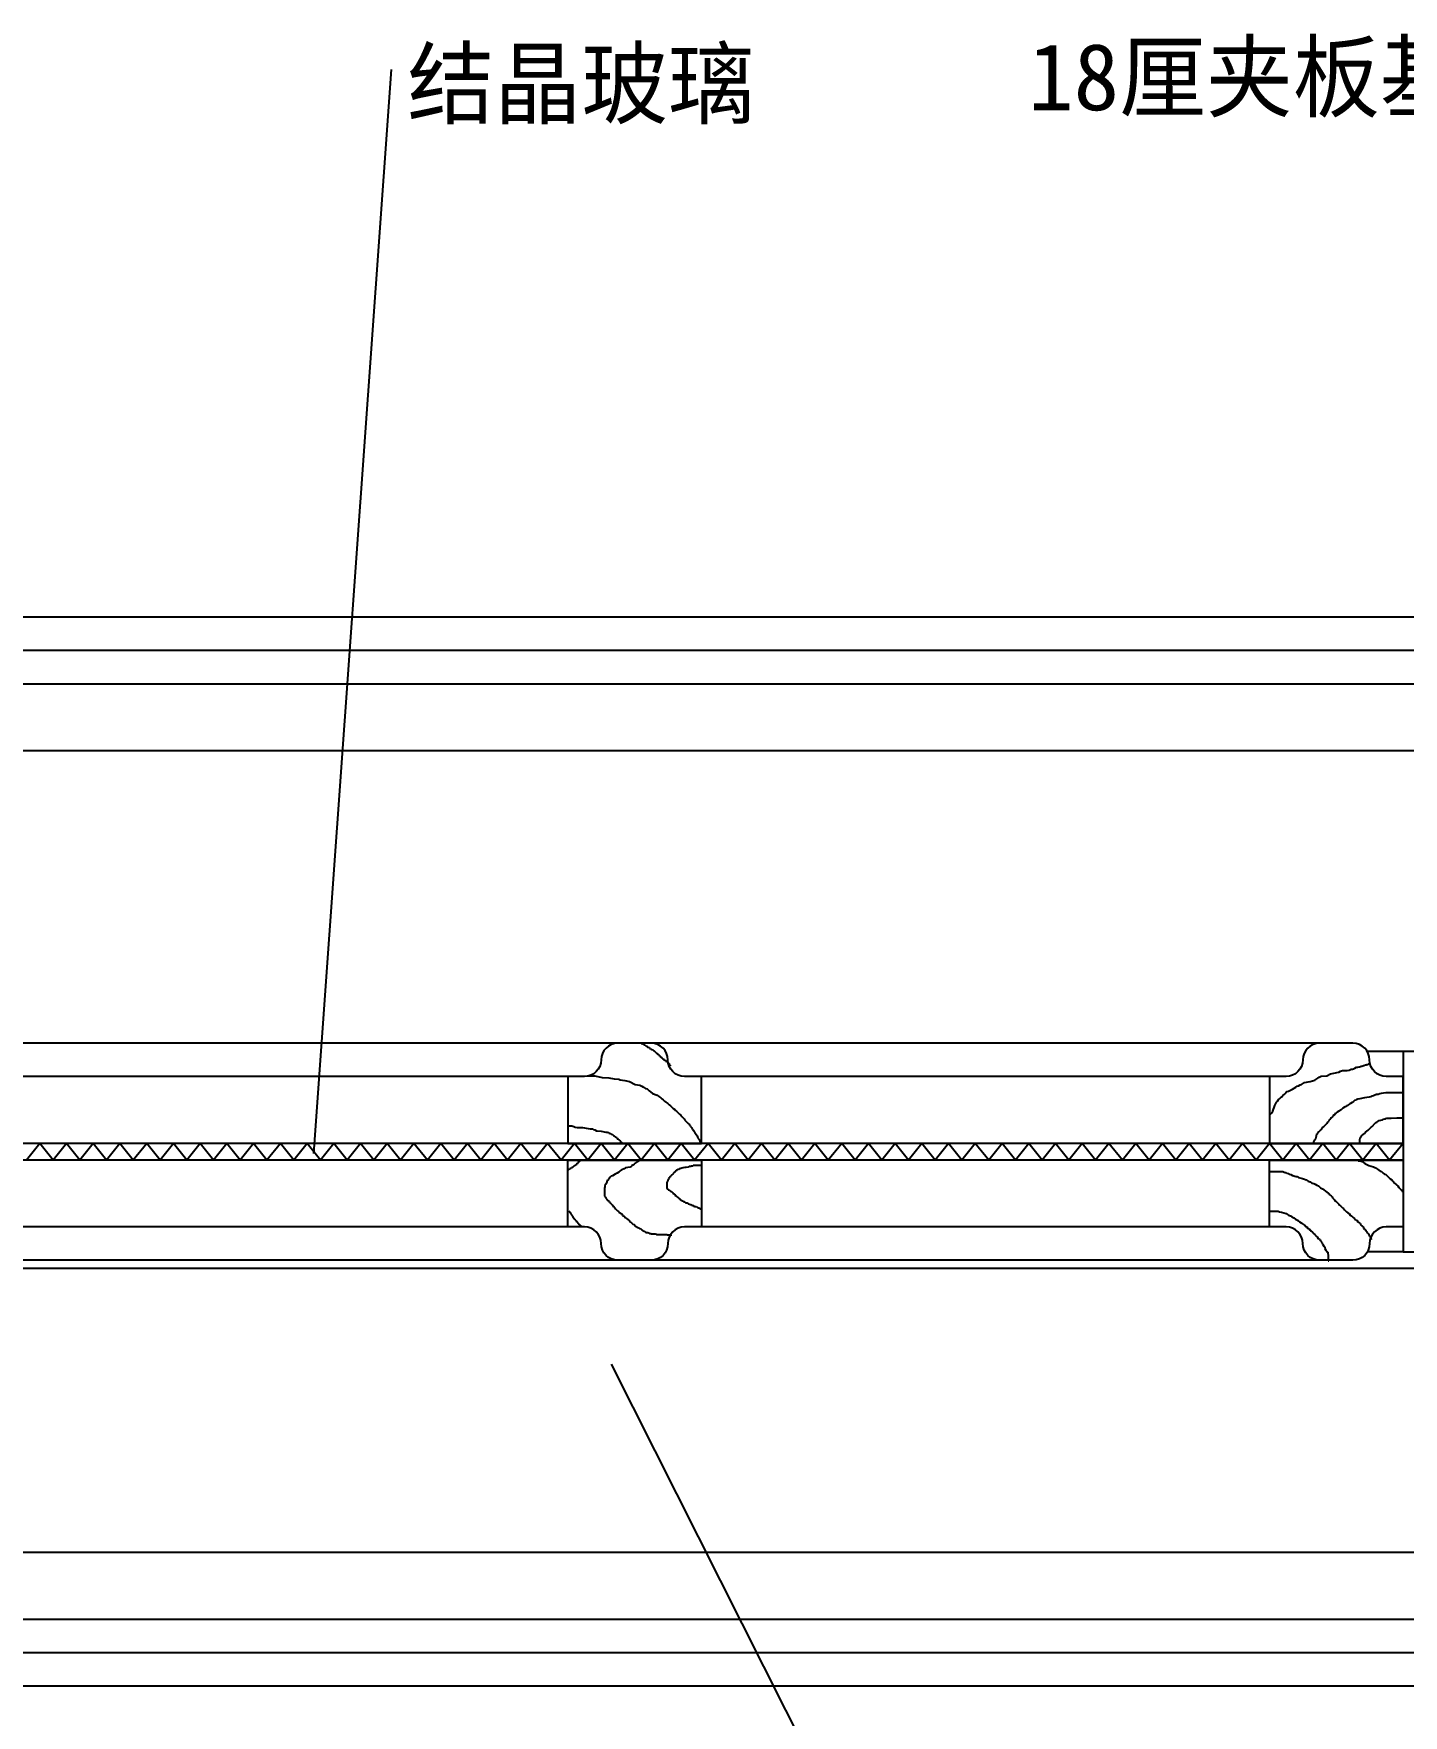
# Model space of a CAD drawing. Header units: metres. Extents: x 101 to 5257, y 290 to 7027.
# Drawn here: x 2569 to 3799, y 1273 to 2783 of the extents above; entities that cross this region are included whole.
import ezdxf

# ---------------------------------------------------------------- set-up
doc = ezdxf.new("R2010")
doc.units = ezdxf.units.M
for name, color, linetype in [('3', 3, 'Continuous'), ('4', 4, 'Continuous'), ('7', 7, 'Continuous'), ('BH', 3, 'Continuous'), ('DIM', 3, 'Continuous'), ('TEXT', 3, 'Continuous')]:
    doc.layers.add(name, color=color, linetype=linetype)
doc.dimstyles.get("Standard").update_dxf_attribs({"dimtxt": 2.5, "dimasz": 2.5, "dimexe": 1.25, "dimexo": 0.625, "dimtad": 1, "dimcen": 2.5, "dimazin": 3, "dimtfac": 1, "dimtmove": 0, "dimatfit": 3})

msp = doc.modelspace()

# ---------------------------------------------------------------- linework, layer by layer
at = {"layer": '3'}
for p, q in [((4269.53, 2228.95), (683.01, 2228.95)), ((4239.53, 2198.95), (686.13, 2198.95)), ((3114.56, 1876.16), (3115.39, 1876.16)), ((3115.39, 1876.16), (3115.81, 1875.74)), ((3115.81, 1875.74), (3116.64, 1875.74)), ((3116.64, 1875.74), (3117.06, 1874.91)), ((3117.06, 1874.91), (3117.9, 1874.91)), ((3117.9, 1874.91), (3118.31, 1874.49)), ((3118.31, 1874.49), (3118.73, 1874.07)), ((3118.73, 1874.07), (3119.15, 1874.07)), ((3119.15, 1874.07), (3119.56, 1873.66)), ((3119.56, 1873.66), (3119.98, 1873.24)), ((3119.98, 1873.24), (3120.4, 1872.82)), ((3120.4, 1872.82), (3120.82, 1872.82)), ((3120.82, 1872.82), (3121.65, 1872.41)), ((3121.65, 1872.41), (3122.07, 1871.99)), ((3122.07, 1871.99), (3122.49, 1871.57)), ((3122.49, 1871.57), (3122.9, 1871.57)), ((3122.9, 1871.57), (3123.32, 1871.15)), ((3123.32, 1871.15), (3123.74, 1871.15)), ((3123.74, 1871.15), (3124.16, 1870.74)), ((3124.16, 1870.74), (3124.99, 1870.32)), ((3124.99, 1870.32), (3125.41, 1869.9)), ((3125.41, 1869.9), (3125.83, 1869.9)), ((3125.83, 1869.9), (3126.66, 1869.07)), ((3126.66, 1869.07), (3127.08, 1868.65)), ((3127.08, 1868.65), (3127.91, 1867.82)), ((3127.91, 1867.82), (3128.33, 1867.4)), ((3128.33, 1867.4), (3128.75, 1867.4)), ((3128.75, 1867.4), (3129.58, 1866.57)), ((3129.58, 1866.57), (3130, 1866.15)), ((3130, 1866.15), (3130.42, 1865.73)), ((3130.42, 1865.73), (3130.83, 1865.31)), ((3130.83, 1865.31), (3131.25, 1864.9)), ((3131.25, 1864.9), (3131.67, 1864.48)), ((3131.67, 1864.48), (3132.09, 1864.06)), ((3132.09, 1864.06), (3132.5, 1864.06)), ((3132.5, 1864.06), (3132.92, 1863.23)), ((3132.92, 1863.23), (3133.34, 1862.81)), ((3133.34, 1862.81), (3133.76, 1862.81)), ((3133.76, 1862.81), (3134.17, 1862.39)), ((3134.17, 1862.39), (3134.59, 1862.39)), ((3134.59, 1862.39), (3135.01, 1861.56)), ((3135.01, 1861.56), (3135.84, 1861.14)), ((3135.84, 1861.14), (3136.26, 1860.73)), ((3136.26, 1860.73), (3136.68, 1860.31)), ((3136.68, 1860.31), (3137.51, 1859.89)), ((3137.51, 1859.89), (3137.93, 1859.47)), ((3137.93, 1859.47), (3137.93, 1859.06)), ((3137.93, 1859.06), (3138.35, 1859.06)), ((3138.35, 1859.06), (3138.77, 1858.64)), ((3138.77, 1858.64), (3139.18, 1858.22)), ((3139.18, 1858.22), (3139.6, 1858.22)), ((3139.6, 1858.22), (3139.6, 1857.39)), ((3767.35, 1857.82), (3768.2, 1857.82)), ((3767.35, 1857.39), (3767.35, 1857.82)), ((3768.2, 1857.82), (3768.63, 1858.24)), ((3768.63, 1858.24), (3769.06, 1858.24)), ((3063.53, 1846.45), (2538.53, 1846.45)), ((3066.14, 1846.96), (3072.82, 1846.96)), ((3072.82, 1846.96), (3079.49, 1845.71)), ((3079.49, 1845.71), (3085.34, 1845.29)), ((3085.34, 1845.29), (3090.35, 1844.46)), ((3090.35, 1844.46), (3094.52, 1844.04)), ((3094.52, 1844.04), (3095.77, 1843.62)), ((3095.77, 1843.62), (3099.95, 1842.79)), ((3099.95, 1842.79), (3104.12, 1841.95)), ((3139.6, 1857.39), (3140.02, 1857.39)), ((3140.02, 1857.39), (3140.02, 1856.97)), ((3140.02, 1856.97), (3140.43, 1856.55)), ((3140.43, 1856.55), (3140.43, 1856.14)), ((3678.53, 1846.45), (3153.53, 1846.45)), ((3715.08, 1841.97), (3719.36, 1843.26)), ((3719.36, 1843.26), (3721.07, 1844.54)), ((3721.07, 1844.54), (3721.93, 1844.97)), ((3721.93, 1844.97), (3723.22, 1845.83)), ((3723.22, 1845.83), (3724.93, 1846.68)), ((3724.93, 1846.68), (3730.07, 1847.11)), ((3730.07, 1847.11), (3733.5, 1848.82)), ((3733.5, 1848.82), (3737.78, 1849.68)), ((3737.78, 1849.68), (3739.07, 1850.11)), ((3739.07, 1850.11), (3740.78, 1850.54)), ((3740.78, 1850.54), (3742.5, 1851.39)), ((3742.5, 1851.39), (3744.21, 1851.82)), ((3744.21, 1851.82), (3748.49, 1851.82)), ((3748.49, 1851.82), (3750.21, 1852.25)), ((3750.21, 1852.25), (3751.92, 1853.11)), ((3751.92, 1853.11), (3753.21, 1853.11)), ((3753.21, 1853.11), (3754.06, 1853.53)), ((3754.06, 1853.53), (3755.35, 1853.96)), ((3755.35, 1853.96), (3756.64, 1854.82)), ((3756.64, 1854.82), (3757.92, 1854.82)), ((3757.92, 1854.82), (3759.21, 1855.25)), ((3759.21, 1855.25), (3760.06, 1855.25)), ((3760.06, 1855.25), (3760.92, 1855.68)), ((3760.92, 1855.68), (3761.78, 1855.68)), ((3761.78, 1855.68), (3762.21, 1856.1)), ((3762.21, 1856.1), (3762.63, 1856.1)), ((3762.63, 1856.1), (3763.06, 1856.53)), ((3763.06, 1856.53), (3763.92, 1856.53)), ((3763.92, 1856.53), (3764.35, 1856.96)), ((3764.35, 1856.96), (3765.63, 1856.96)), ((3765.63, 1857.39), (3767.35, 1857.39)), ((3765.63, 1856.96), (3765.63, 1857.39)), ((3104.12, 1841.95), (3109.13, 1839.45)), ((3109.13, 1839.45), (3113.3, 1838.62)), ((3113.3, 1838.62), (3114.97, 1837.78)), ((3114.97, 1837.78), (3116.64, 1836.95)), ((3116.64, 1836.95), (3118.31, 1835.7)), ((3118.31, 1835.7), (3119.98, 1835.28)), ((3119.98, 1835.28), (3120.82, 1834.45)), ((3120.82, 1834.45), (3121.65, 1833.61)), ((3121.65, 1833.61), (3122.9, 1832.78)), ((3122.9, 1832.78), (3124.57, 1831.11)), ((3124.57, 1831.11), (3128.75, 1829.86)), ((3128.75, 1829.86), (3130.42, 1828.61)), ((3130.42, 1828.61), (3132.09, 1827.36)), ((3687.66, 1826.56), (3688.51, 1827.42)), ((3688.51, 1827.42), (3689.8, 1828.27)), ((3689.8, 1828.27), (3690.65, 1829.56)), ((3690.65, 1829.56), (3691.94, 1830.41)), ((3691.94, 1830.41), (3692.8, 1831.27)), ((3692.8, 1831.27), (3693.65, 1832.55)), ((3693.65, 1832.55), (3694.51, 1832.98)), ((3694.51, 1832.98), (3695.8, 1833.41)), ((3695.8, 1833.41), (3697.51, 1834.27)), ((3697.51, 1834.27), (3699.22, 1835.12)), ((3699.22, 1835.12), (3700.94, 1835.98)), ((3700.94, 1835.98), (3702.22, 1836.84)), ((3702.22, 1836.84), (3703.51, 1837.69)), ((3703.51, 1837.69), (3704.79, 1838.12)), ((3704.79, 1838.12), (3706.08, 1838.98)), ((3706.08, 1838.98), (3707.36, 1839.4)), ((3707.36, 1839.4), (3708.22, 1839.83)), ((3708.22, 1839.83), (3709.93, 1841.12)), ((3709.93, 1841.12), (3715.08, 1841.97)), ((3763.92, 1827.42), (3759.63, 1826.56)), ((3768.2, 1827.84), (3763.92, 1827.42)), ((3769.49, 1828.27), (3768.2, 1827.84)), ((3770.77, 1828.7), (3769.49, 1828.27)), ((3772.06, 1829.13), (3770.77, 1828.7)), ((3773.77, 1829.98), (3772.06, 1829.13)), ((3774.2, 1829.98), (3773.77, 1829.98)), ((3774.63, 1830.41), (3774.2, 1829.98)), ((3776.34, 1830.41), (3774.63, 1830.41)), ((3777.63, 1830.84), (3776.34, 1830.41)), ((3778.91, 1831.27), (3777.63, 1830.84)), ((3783.2, 1831.7), (3778.91, 1831.27)), ((3798.19, 1831.7), (3783.2, 1831.7)), ((3132.09, 1827.36), (3132.92, 1826.52)), ((3132.92, 1826.52), (3134.17, 1825.69)), ((3134.17, 1825.69), (3135.43, 1824.44)), ((3135.43, 1824.44), (3136.68, 1823.6)), ((3136.68, 1823.6), (3138.35, 1822.35)), ((3138.35, 1822.35), (3139.6, 1821.1)), ((3139.6, 1821.1), (3140.85, 1820.26)), ((3140.85, 1820.26), (3142.1, 1819.01)), ((3142.1, 1819.01), (3143.36, 1817.76)), ((3143.36, 1817.76), (3144.61, 1816.93)), ((3144.61, 1816.93), (3145.44, 1816.09)), ((3145.44, 1816.09), (3146.28, 1815.26)), ((3146.28, 1815.26), (3148.78, 1812.76)), ((3148.78, 1812.76), (3150.03, 1811.92)), ((3679.09, 1812), (3680.37, 1813.71)), ((3680.37, 1813.71), (3681.66, 1815.43)), ((3681.66, 1815.43), (3683.37, 1820.56)), ((3683.37, 1820.56), (3684.23, 1822.28)), ((3684.23, 1822.28), (3685.08, 1823.56)), ((3685.08, 1823.56), (3685.94, 1824.42)), ((3685.94, 1824.42), (3686.8, 1825.7)), ((3686.8, 1825.7), (3687.66, 1826.56)), ((3737.36, 1812.86), (3736.93, 1812)), ((3738.21, 1813.29), (3737.36, 1812.86)), ((3739.5, 1814.57), (3738.21, 1813.29)), ((3740.78, 1815.43), (3739.5, 1814.57)), ((3742.07, 1816.28), (3740.78, 1815.43)), ((3742.93, 1816.71), (3742.07, 1816.28)), ((3743.78, 1817.57), (3742.93, 1816.71)), ((3744.64, 1818), (3743.78, 1817.57)), ((3745.92, 1818.85), (3744.64, 1818)), ((3747.21, 1819.71), (3745.92, 1818.85)), ((3748.07, 1820.14), (3747.21, 1819.71)), ((3748.92, 1820.56), (3748.07, 1820.14)), ((3749.78, 1821.42), (3748.92, 1820.56)), ((3750.64, 1821.85), (3749.78, 1821.42)), ((3751.49, 1822.28), (3750.64, 1821.85)), ((3752.78, 1823.13), (3751.49, 1822.28)), ((3754.06, 1823.99), (3752.78, 1823.13)), ((3754.92, 1824.85), (3754.06, 1823.99)), ((3756.21, 1825.27), (3754.92, 1824.85)), ((3756.64, 1825.7), (3756.21, 1825.27)), ((3757.49, 1825.7), (3756.64, 1825.7)), ((3757.92, 1826.13), (3757.49, 1825.7)), ((3759.63, 1826.56), (3757.92, 1826.13)), ((3048.61, 1802.33), (3052.36, 1802.33)), ((3052.36, 1802.33), (3053.2, 1801.91)), ((3053.2, 1801.91), (3054.03, 1801.49)), ((3054.03, 1801.49), (3055.29, 1801.08)), ((3055.29, 1801.08), (3056.96, 1800.66)), ((3056.96, 1800.66), (3061.96, 1800.66)), ((3061.96, 1800.66), (3066.97, 1799.82)), ((3066.97, 1799.82), (3068.64, 1799.41)), ((3068.64, 1799.41), (3071.15, 1799.41)), ((3071.15, 1799.41), (3071.56, 1798.99)), ((3071.56, 1798.99), (3072.82, 1798.57)), ((3072.82, 1798.57), (3074.49, 1797.74)), ((3074.49, 1797.74), (3078.66, 1797.32)), ((3078.66, 1797.32), (3082.83, 1796.49)), ((3150.03, 1811.92), (3150.87, 1810.67)), ((3150.87, 1810.67), (3152.12, 1809.42)), ((3152.12, 1809.42), (3152.96, 1808.58)), ((3152.96, 1808.58), (3153.79, 1807.33)), ((3153.79, 1807.33), (3155.04, 1806.08)), ((3155.04, 1806.08), (3155.88, 1805.25)), ((3155.88, 1805.25), (3156.71, 1804.41)), ((3156.71, 1804.41), (3157.55, 1803.58)), ((3157.55, 1803.58), (3157.97, 1802.74)), ((3157.97, 1802.74), (3158.38, 1802.33)), ((3158.38, 1802.33), (3158.8, 1801.49)), ((3158.8, 1801.49), (3159.63, 1800.66)), ((3159.63, 1800.66), (3160.47, 1798.99)), ((3160.47, 1798.99), (3161.3, 1798.57)), ((3161.3, 1798.57), (3161.72, 1797.74)), ((3161.72, 1797.74), (3162.14, 1796.9)), ((3679.09, 1809), (3679.09, 1812)), ((3723.64, 1797.44), (3722.79, 1796.59)), ((3724.07, 1797.87), (3723.64, 1797.44)), ((3724.5, 1798.73), (3724.07, 1797.87)), ((3725.36, 1799.16), (3724.5, 1798.73)), ((3725.79, 1800.01), (3725.36, 1799.16)), ((3726.64, 1800.87), (3725.79, 1800.01)), ((3727.5, 1801.72), (3726.64, 1800.87)), ((3728.36, 1802.58), (3727.5, 1801.72)), ((3729.21, 1803.44), (3728.36, 1802.58)), ((3730.07, 1804.29), (3729.21, 1803.44)), ((3730.5, 1805.15), (3730.07, 1804.29)), ((3731.79, 1806.43), (3730.5, 1805.15)), ((3732.21, 1807.72), (3731.79, 1806.43)), ((3733.07, 1808.15), (3732.21, 1807.72)), ((3733.5, 1808.58), (3733.07, 1808.15)), ((3733.93, 1809.43), (3733.5, 1808.58)), ((3734.78, 1809.86), (3733.93, 1809.43)), ((3735.64, 1811.14), (3734.78, 1809.86)), ((3736.93, 1812), (3735.64, 1811.14)), ((3764.78, 1796.59), (3766.06, 1797.44)), ((3766.06, 1797.44), (3767.35, 1798.3)), ((3767.35, 1798.3), (3769.92, 1800.87)), ((3769.92, 1800.87), (3770.77, 1801.72)), ((3770.77, 1801.72), (3773.34, 1804.29)), ((3773.34, 1804.29), (3774.2, 1805.15)), ((3774.2, 1805.15), (3775.06, 1805.58)), ((3775.06, 1805.58), (3775.92, 1806.01)), ((3775.92, 1806.01), (3777.2, 1806.86)), ((3777.2, 1806.86), (3778.49, 1807.29)), ((3778.49, 1807.29), (3780.2, 1807.72)), ((3780.2, 1807.72), (3781.06, 1808.15)), ((3781.06, 1808.15), (3782.34, 1808.58)), ((3782.34, 1808.58), (3782.77, 1808.58)), ((3782.77, 1808.58), (3783.63, 1809)), ((3783.63, 1809), (3787.91, 1809)), ((3787.91, 1809), (3793.05, 1809.43)), ((3793.05, 1809.43), (3797.34, 1809.43)), ((3797.34, 1809.43), (3798.53, 1809.83)), ((3082.83, 1796.49), (3084.09, 1796.49)), ((3084.09, 1796.49), (3084.92, 1796.07)), ((3084.92, 1796.07), (3085.76, 1795.65)), ((3085.76, 1795.65), (3086.59, 1795.24)), ((3086.59, 1795.24), (3087.43, 1794.82)), ((3087.43, 1794.82), (3088.68, 1794.4)), ((3088.68, 1794.4), (3089.09, 1793.98)), ((3089.09, 1793.98), (3089.51, 1793.57)), ((3089.51, 1793.57), (3090.35, 1793.15)), ((3090.35, 1793.15), (3090.76, 1792.73)), ((3090.76, 1792.73), (3091.18, 1792.73)), ((3091.18, 1792.73), (3091.6, 1792.32)), ((3091.6, 1792.32), (3092.02, 1791.9)), ((3092.02, 1791.9), (3092.43, 1791.48)), ((3092.43, 1791.48), (3092.43, 1791.06)), ((3092.43, 1791.06), (3092.85, 1791.06)), ((3092.85, 1791.06), (3093.27, 1790.65)), ((3093.27, 1790.65), (3094.1, 1790.23)), ((3094.1, 1790.23), (3094.1, 1789.81)), ((3094.1, 1789.81), (3094.52, 1789.81)), ((3094.52, 1789.81), (3094.94, 1789.4)), ((3094.94, 1789.4), (3095.36, 1788.98)), ((3095.36, 1788.98), (3095.77, 1788.56)), ((3095.77, 1788.56), (3096.19, 1788.14)), ((3096.19, 1788.14), (3096.19, 1787.73)), ((3096.19, 1787.73), (3096.61, 1787.73)), ((3096.61, 1787.73), (3097.03, 1787.31)), ((3097.03, 1787.31), (3097.44, 1787.31)), ((3097.44, 1787.31), (3097.44, 1786.89)), ((3162.14, 1796.9), (3162.56, 1796.07)), ((3162.56, 1796.07), (3163.39, 1795.24)), ((3163.39, 1795.24), (3163.81, 1794.4)), ((3163.81, 1794.4), (3164.23, 1793.98)), ((3164.23, 1793.98), (3164.64, 1793.15)), ((3164.64, 1793.15), (3165.06, 1792.73)), ((3165.06, 1792.73), (3165.06, 1791.9)), ((3165.06, 1791.9), (3165.48, 1791.48)), ((3165.48, 1791.48), (3165.48, 1791.06)), ((3165.48, 1791.06), (3165.9, 1790.65)), ((3165.9, 1790.65), (3165.9, 1790.23)), ((3165.9, 1790.23), (3166.31, 1790.23)), ((3166.31, 1790.23), (3166.73, 1789.81)), ((3166.73, 1789.81), (3166.73, 1788.98)), ((3166.73, 1788.98), (3167.15, 1788.98)), ((3167.15, 1788.98), (3167.15, 1787.73)), ((3167.15, 1787.73), (3167.57, 1787.73)), ((3167.57, 1787.73), (3167.57, 1786.89)), ((3718.08, 1788.02), (3718.08, 1786.74)), ((3718.5, 1788.02), (3718.08, 1788.02)), ((3718.08, 1786.74), (3718.5, 1786.74)), ((3718.5, 1788.88), (3718.5, 1788.02)), ((3718.93, 1788.88), (3718.5, 1788.88)), ((3718.5, 1786.74), (3718.93, 1786.31)), ((3719.36, 1789.74), (3718.93, 1789.31)), ((3718.93, 1789.31), (3718.93, 1788.88)), ((3718.93, 1786.31), (3719.36, 1786.31)), ((3719.79, 1790.16), (3719.36, 1789.74)), ((3720.22, 1791.02), (3719.79, 1790.59)), ((3719.79, 1790.59), (3719.79, 1790.16)), ((3720.65, 1792.73), (3720.22, 1792.3)), ((3720.22, 1792.3), (3720.22, 1791.02)), ((3721.07, 1794.45), (3720.65, 1794.02)), ((3720.65, 1794.02), (3720.65, 1792.73)), ((3721.93, 1796.16), (3721.07, 1794.45)), ((3722.79, 1796.59), (3721.93, 1796.16)), ((3759.63, 1789.74), (3760.06, 1791.45)), ((3759.63, 1787.59), (3759.63, 1789.74)), ((3760.06, 1791.45), (3761.35, 1793.16)), ((3761.35, 1793.16), (3762.63, 1794.45)), ((3762.63, 1794.45), (3763.92, 1795.3)), ((3763.92, 1795.3), (3764.78, 1796.59)), ((3055.7, 1767.29), (3055.7, 1766.87)), ((3056.12, 1767.29), (3055.7, 1767.29)), ((3056.54, 1767.7), (3056.12, 1767.29)), ((3056.96, 1768.12), (3056.54, 1767.7)), ((3057.37, 1768.96), (3056.96, 1768.12)), ((3057.79, 1768.96), (3057.37, 1768.96)), ((3058.63, 1769.79), (3057.79, 1768.96)), ((3059.04, 1770.21), (3058.63, 1769.79)), ((3059.46, 1770.62), (3059.04, 1770.21)), ((3059.46, 1771.04), (3059.46, 1770.62)), ((3108.3, 1767.7), (3107.04, 1766.87)), ((3109.13, 1768.54), (3108.3, 1767.7)), ((3109.96, 1769.37), (3109.13, 1768.54)), ((3110.8, 1769.79), (3109.96, 1769.37)), ((3111.63, 1770.21), (3110.8, 1769.79)), ((3112.47, 1770.62), (3111.63, 1770.21)), ((3758.35, 1770.9), (3760.06, 1770.9)), ((3760.06, 1770.9), (3761.78, 1770.04)), ((3761.78, 1770.04), (3763.06, 1769.18)), ((3763.06, 1769.18), (3764.35, 1768.33)), ((3764.35, 1768.33), (3767.77, 1766.61)), ((3049.02, 1762.7), (3048.61, 1762.28)), ((3049.44, 1762.7), (3049.02, 1762.7)), ((3049.86, 1763.12), (3049.44, 1762.7)), ((3050.28, 1763.53), (3049.86, 1763.12)), ((3050.69, 1763.53), (3050.28, 1763.53)), ((3050.69, 1763.95), (3050.69, 1763.53)), ((3051.53, 1763.95), (3050.69, 1763.95)), ((3051.95, 1764.37), (3051.53, 1763.95)), ((3052.36, 1764.37), (3051.95, 1764.37)), ((3052.36, 1764.78), (3052.36, 1764.37)), ((3052.78, 1764.78), (3052.36, 1764.78)), ((3053.2, 1765.2), (3052.78, 1764.78)), ((3053.62, 1765.62), (3053.2, 1765.2)), ((3054.03, 1766.04), (3053.62, 1765.62)), ((3054.45, 1766.04), (3054.03, 1766.04)), ((3054.87, 1766.45), (3054.45, 1766.04)), ((3055.29, 1766.45), (3054.87, 1766.45)), ((3055.7, 1766.87), (3055.29, 1766.45)), ((3084.5, 1753.1), (3083.67, 1752.69)), ((3083.67, 1752.69), (3083.67, 1751.85)), ((3085.34, 1754.77), (3084.5, 1753.1)), ((3086.17, 1755.19), (3085.34, 1754.77)), ((3086.59, 1756.02), (3086.17, 1755.19)), ((3087.43, 1756.86), (3086.59, 1756.02)), ((3088.68, 1757.28), (3087.43, 1756.86)), ((3091.18, 1758.94), (3088.68, 1757.28)), ((3092.85, 1759.78), (3091.18, 1758.94)), ((3094.52, 1760.61), (3092.85, 1759.78)), ((3095.36, 1761.45), (3094.52, 1760.61)), ((3095.77, 1761.86), (3095.36, 1761.45)), ((3096.61, 1762.28), (3095.77, 1761.86)), ((3097.86, 1763.12), (3096.61, 1762.28)), ((3099.11, 1763.53), (3097.86, 1763.12)), ((3100.36, 1764.37), (3099.11, 1763.53)), ((3104.54, 1765.2), (3100.36, 1764.37)), ((3105.79, 1766.04), (3104.54, 1765.2)), ((3106.21, 1766.45), (3105.79, 1766.04)), ((3107.04, 1766.87), (3106.21, 1766.45)), ((3138.35, 1753.1), (3137.51, 1751.44)), ((3139.18, 1753.94), (3138.35, 1753.1)), ((3139.6, 1755.19), (3139.18, 1754.77)), ((3139.18, 1754.77), (3139.18, 1753.94)), ((3140.43, 1756.44), (3139.6, 1755.19)), ((3140.85, 1756.86), (3140.43, 1756.44)), ((3142.1, 1758.11), (3140.85, 1756.86)), ((3142.94, 1758.94), (3142.1, 1758.11)), ((3143.36, 1759.36), (3142.94, 1758.94)), ((3144.19, 1760.2), (3143.36, 1759.36)), ((3144.61, 1760.61), (3144.19, 1760.2)), ((3145.03, 1761.45), (3144.61, 1760.61)), ((3145.44, 1761.45), (3145.03, 1761.45)), ((3145.86, 1761.86), (3145.44, 1761.45)), ((3146.28, 1762.28), (3145.86, 1761.86)), ((3147.11, 1762.7), (3146.28, 1762.28)), ((3147.53, 1763.12), (3147.11, 1762.7)), ((3147.95, 1763.12), (3147.53, 1763.12)), ((3148.78, 1763.53), (3147.95, 1763.12)), ((3152.12, 1764.37), (3148.78, 1763.53)), ((3153.79, 1764.78), (3152.12, 1764.37)), ((3155.04, 1764.78), (3153.79, 1764.78)), ((3156.71, 1765.2), (3155.04, 1764.78)), ((3157.55, 1765.62), (3156.71, 1765.2)), ((3159.22, 1765.62), (3157.55, 1765.62)), ((3159.63, 1766.04), (3159.22, 1765.62)), ((3160.89, 1766.04), (3159.63, 1766.04)), ((3161.3, 1766.45), (3160.89, 1766.04)), ((3168.4, 1766.45), (3161.3, 1766.45)), ((3679.09, 1761.05), (3690.65, 1761.05)), ((3690.65, 1761.05), (3691.94, 1760.62)), ((3691.94, 1760.62), (3692.8, 1760.19)), ((3692.8, 1760.19), (3693.65, 1760.19)), ((3693.65, 1760.19), (3694.08, 1759.76)), ((3694.08, 1759.76), (3695.37, 1759.33)), ((3695.37, 1759.33), (3696.22, 1758.91)), ((3696.22, 1758.91), (3697.94, 1758.48)), ((3697.94, 1758.48), (3699.22, 1757.62)), ((3699.22, 1757.62), (3702.65, 1756.76)), ((3702.65, 1756.76), (3703.51, 1756.76)), ((3703.51, 1756.76), (3704.79, 1755.91)), ((3704.79, 1755.91), (3708.22, 1755.05)), ((3708.22, 1755.05), (3709.93, 1754.2)), ((3709.93, 1754.2), (3711.65, 1753.77)), ((3711.65, 1753.77), (3713.36, 1752.48)), ((3713.36, 1752.48), (3715.08, 1752.05)), ((3715.08, 1752.05), (3716.79, 1750.77)), ((3767.77, 1766.61), (3772.06, 1765.33)), ((3772.06, 1765.33), (3773.34, 1764.9)), ((3773.34, 1764.9), (3774.63, 1764.04)), ((3774.63, 1764.04), (3775.49, 1763.19)), ((3775.49, 1763.19), (3776.77, 1762.33)), ((3776.77, 1762.33), (3778.06, 1761.48)), ((3778.06, 1761.48), (3779.34, 1761.05)), ((3779.34, 1761.05), (3780.63, 1759.76)), ((3780.63, 1759.76), (3781.91, 1758.91)), ((3781.91, 1758.91), (3783.2, 1758.48)), ((3783.2, 1758.48), (3784.06, 1757.62)), ((3784.06, 1757.62), (3784.91, 1756.76)), ((3784.91, 1756.76), (3786.2, 1755.48)), ((3786.2, 1755.48), (3787.06, 1754.62)), ((3787.06, 1754.62), (3788.34, 1753.77)), ((3788.34, 1753.77), (3789.2, 1752.48)), ((3789.2, 1752.48), (3790.05, 1752.05)), ((3790.05, 1752.05), (3790.91, 1750.77)), ((3082, 1747.26), (3081.58, 1746.43)), ((3081.58, 1746.43), (3081.58, 1738.92)), ((3081.58, 1738.92), (3082.42, 1738.09)), ((3082.83, 1749.77), (3082, 1748.52)), ((3082, 1748.52), (3082, 1747.26)), ((3082.42, 1738.09), (3082.83, 1737.25)), ((3083.25, 1751.02), (3082.83, 1749.77)), ((3082.83, 1737.25), (3083.67, 1736.42)), ((3083.67, 1751.85), (3083.25, 1751.02)), ((3137.51, 1751.44), (3137.51, 1746.43)), ((3137.51, 1746.43), (3137.93, 1745.6)), ((3137.93, 1745.6), (3138.35, 1745.18)), ((3138.35, 1745.18), (3138.77, 1744.76)), ((3138.77, 1744.76), (3139.18, 1744.76)), ((3139.18, 1744.76), (3140.02, 1744.34)), ((3140.02, 1744.34), (3140.85, 1743.51)), ((3140.85, 1743.51), (3141.69, 1743.09)), ((3141.69, 1743.09), (3142.52, 1742.26)), ((3142.52, 1742.26), (3142.94, 1741.84)), ((3142.94, 1741.84), (3143.36, 1741.42)), ((3143.36, 1741.42), (3144.19, 1741.01)), ((3144.19, 1741.01), (3144.61, 1740.59)), ((3144.61, 1740.59), (3145.03, 1739.76)), ((3145.03, 1739.76), (3145.86, 1739.34)), ((3145.86, 1739.34), (3146.7, 1738.5)), ((3146.7, 1738.5), (3147.53, 1738.09)), ((3147.53, 1738.09), (3147.95, 1737.67)), ((3147.95, 1737.67), (3148.37, 1737.25)), ((3148.37, 1737.25), (3148.78, 1736.84)), ((3148.78, 1736.84), (3149.62, 1736.42)), ((3716.79, 1750.77), (3718.5, 1750.34)), ((3718.5, 1750.34), (3719.79, 1749.91)), ((3719.79, 1749.91), (3721.07, 1749.06)), ((3721.07, 1749.06), (3722.79, 1748.2)), ((3722.79, 1748.2), (3723.64, 1747.34)), ((3723.64, 1747.34), (3724.5, 1746.49)), ((3724.5, 1746.49), (3726.22, 1745.63)), ((3726.22, 1745.63), (3727.5, 1744.78)), ((3727.5, 1744.78), (3728.79, 1743.49)), ((3728.79, 1743.49), (3731.36, 1741.78)), ((3731.36, 1741.78), (3731.79, 1741.35)), ((3731.79, 1741.35), (3732.21, 1740.49)), ((3732.21, 1740.49), (3733.07, 1740.07)), ((3733.07, 1740.07), (3733.93, 1739.21)), ((3733.93, 1739.21), (3734.78, 1738.35)), ((3734.78, 1738.35), (3735.21, 1737.5)), ((3735.21, 1737.5), (3736.07, 1736.64)), ((3790.91, 1750.77), (3792.2, 1749.91)), ((3792.2, 1749.91), (3793.05, 1749.06)), ((3793.05, 1749.06), (3793.91, 1748.2)), ((3793.91, 1748.2), (3794.77, 1746.92)), ((3794.77, 1746.92), (3795.62, 1746.06)), ((3795.62, 1746.06), (3796.91, 1744.78)), ((3796.91, 1744.78), (3797.34, 1744.35)), ((3797.34, 1744.35), (3797.77, 1743.92)), ((3797.77, 1743.92), (3797.77, 1743.49)), ((3797.77, 1743.49), (3798.19, 1743.06)), ((3798.19, 1743.06), (3798.19, 1742.63)), ((3798.19, 1742.63), (3798.62, 1742.63)), ((3798.62, 1742.63), (3798.62, 1742.21)), ((3049.44, 1725.57), (3050.28, 1725.16)), ((3050.28, 1725.16), (3050.69, 1724.32)), ((3050.69, 1724.32), (3051.53, 1722.65)), ((3051.53, 1722.65), (3051.95, 1722.24)), ((3051.95, 1722.24), (3052.36, 1721.82)), ((3052.36, 1721.82), (3052.78, 1720.98)), ((3083.67, 1736.42), (3084.5, 1735.17)), ((3084.5, 1735.17), (3085.76, 1734.33)), ((3085.76, 1734.33), (3086.17, 1733.5)), ((3086.17, 1733.5), (3087.01, 1732.66)), ((3087.01, 1732.66), (3087.84, 1731.83)), ((3087.84, 1731.83), (3088.68, 1731)), ((3088.68, 1731), (3089.09, 1730.16)), ((3089.09, 1730.16), (3089.93, 1729.74)), ((3089.93, 1729.74), (3090.76, 1728.49)), ((3090.76, 1728.49), (3091.6, 1727.66)), ((3091.6, 1727.66), (3092.43, 1726.82)), ((3092.43, 1726.82), (3093.27, 1725.99)), ((3093.27, 1725.99), (3094.1, 1725.16)), ((3094.1, 1725.16), (3094.52, 1724.74)), ((3094.52, 1724.74), (3097.03, 1723.07)), ((3097.03, 1723.07), (3097.86, 1721.82)), ((3097.86, 1721.82), (3099.11, 1720.98)), ((3149.62, 1736.42), (3150.03, 1735.58)), ((3150.03, 1735.58), (3150.45, 1735.58)), ((3150.45, 1735.58), (3150.87, 1735.17)), ((3150.87, 1735.17), (3151.7, 1734.75)), ((3151.7, 1734.75), (3152.12, 1734.75)), ((3152.12, 1734.75), (3152.54, 1734.33)), ((3152.54, 1734.33), (3153.37, 1733.92)), ((3153.37, 1733.92), (3153.79, 1733.92)), ((3153.79, 1733.92), (3154.21, 1733.5)), ((3154.21, 1733.5), (3155.04, 1733.08)), ((3155.04, 1733.08), (3155.88, 1733.08)), ((3155.88, 1733.08), (3156.3, 1732.66)), ((3156.3, 1732.66), (3157.13, 1732.25)), ((3157.13, 1732.25), (3157.97, 1731.83)), ((3157.97, 1731.83), (3158.8, 1731.41)), ((3158.8, 1731.41), (3159.22, 1731.41)), ((3159.22, 1731.41), (3160.05, 1731)), ((3160.05, 1731), (3160.89, 1730.58)), ((3160.89, 1730.58), (3161.72, 1730.58)), ((3161.72, 1730.58), (3161.72, 1730.16)), ((3161.72, 1730.16), (3162.56, 1729.74)), ((3162.56, 1729.74), (3163.81, 1729.74)), ((3163.81, 1729.74), (3164.23, 1729.33)), ((3164.23, 1729.33), (3165.06, 1728.91)), ((3165.06, 1728.91), (3165.48, 1728.91)), ((3165.48, 1728.91), (3165.9, 1728.49)), ((3165.9, 1728.49), (3166.73, 1728.49)), ((3166.73, 1728.49), (3166.73, 1728.08)), ((3166.73, 1728.08), (3167.57, 1728.08)), ((3167.57, 1728.08), (3167.57, 1727.66)), ((3167.57, 1727.66), (3168.4, 1727.66)), ((3168.4, 1727.66), (3168.4, 1727.24)), ((3678.66, 1725.51), (3686.37, 1725.51)), ((3686.37, 1725.51), (3687.66, 1725.08)), ((3687.66, 1725.08), (3689.37, 1724.65)), ((3689.37, 1724.65), (3693.65, 1723.37)), ((3693.65, 1723.37), (3694.94, 1722.51)), ((3694.94, 1722.51), (3695.8, 1722.08)), ((3695.8, 1722.08), (3696.65, 1721.65)), ((3736.07, 1736.64), (3736.93, 1735.78)), ((3736.93, 1735.78), (3737.36, 1734.93)), ((3737.36, 1734.93), (3738.21, 1734.5)), ((3738.21, 1734.5), (3739.07, 1733.64)), ((3739.07, 1733.64), (3739.93, 1732.79)), ((3739.93, 1732.79), (3740.78, 1731.93)), ((3740.78, 1731.93), (3741.64, 1731.07)), ((3741.64, 1731.07), (3742.5, 1730.22)), ((3742.5, 1730.22), (3743.35, 1729.36)), ((3743.35, 1729.36), (3744.21, 1728.5)), ((3744.21, 1728.5), (3745.07, 1728.08)), ((3745.07, 1728.08), (3745.92, 1726.79)), ((3745.92, 1726.79), (3746.78, 1725.94)), ((3746.78, 1725.94), (3747.64, 1725.08)), ((3747.64, 1725.08), (3748.92, 1724.22)), ((3748.92, 1724.22), (3750.21, 1723.37)), ((3750.21, 1723.37), (3751.07, 1722.08)), ((3751.07, 1722.08), (3752.35, 1721.23)), ((3063.53, 1711.45), (2523.53, 1711.45)), ((3052.78, 1720.98), (3053.2, 1720.57)), ((3053.2, 1720.57), (3054.03, 1719.32)), ((3054.03, 1719.32), (3054.45, 1718.48)), ((3054.45, 1718.48), (3055.29, 1717.65)), ((3055.29, 1717.65), (3056.12, 1716.81)), ((3056.12, 1716.81), (3056.54, 1715.98)), ((3056.54, 1715.98), (3056.96, 1715.98)), ((3056.96, 1715.98), (3057.37, 1715.56)), ((3057.37, 1715.56), (3057.37, 1715.14)), ((3057.37, 1715.14), (3057.79, 1714.73)), ((3057.79, 1714.73), (3057.79, 1714.31)), ((3057.79, 1714.31), (3058.21, 1714.31)), ((3058.21, 1714.31), (3058.63, 1713.89)), ((3058.63, 1713.89), (3059.04, 1713.48)), ((3059.04, 1713.48), (3059.46, 1713.48)), ((3059.46, 1713.48), (3059.46, 1713.06)), ((3059.46, 1713.06), (3059.88, 1713.06)), ((3059.88, 1713.06), (3059.88, 1712.64)), ((3099.11, 1720.98), (3100.36, 1719.73)), ((3100.36, 1719.73), (3101.2, 1718.9)), ((3101.2, 1718.9), (3102.45, 1718.06)), ((3102.45, 1718.06), (3104.12, 1716.81)), ((3104.12, 1716.81), (3104.96, 1715.56)), ((3104.96, 1715.56), (3105.79, 1715.14)), ((3105.79, 1715.14), (3107.04, 1713.89)), ((3107.04, 1713.89), (3108.3, 1713.48)), ((3108.3, 1713.48), (3109.55, 1712.22)), ((3109.55, 1712.22), (3112.05, 1710.56)), ((3112.05, 1710.56), (3112.89, 1710.14)), ((3112.89, 1710.14), (3114.14, 1709.72)), ((3114.14, 1709.72), (3114.97, 1708.89)), ((3114.97, 1708.89), (3115.81, 1708.47)), ((3115.81, 1708.47), (3116.23, 1708.05)), ((3116.23, 1708.05), (3117.06, 1707.64)), ((3117.06, 1707.64), (3117.48, 1707.22)), ((3117.48, 1707.22), (3118.31, 1706.8)), ((3118.31, 1706.8), (3118.73, 1706.38)), ((3678.53, 1711.45), (3153.53, 1711.45)), ((3696.65, 1721.65), (3697.51, 1721.23)), ((3697.51, 1721.23), (3698.8, 1720.37)), ((3698.8, 1720.37), (3700.51, 1719.51)), ((3700.51, 1719.51), (3702.22, 1718.23)), ((3702.22, 1718.23), (3703.94, 1717.37)), ((3703.94, 1717.37), (3704.79, 1716.52)), ((3704.79, 1716.52), (3705.65, 1716.09)), ((3705.65, 1716.09), (3706.94, 1715.23)), ((3706.94, 1715.23), (3708.22, 1714.37)), ((3708.22, 1714.37), (3709.08, 1713.52)), ((3709.08, 1713.52), (3709.93, 1713.09)), ((3709.93, 1713.09), (3710.79, 1712.66)), ((3710.79, 1712.66), (3711.22, 1711.81)), ((3711.22, 1711.81), (3712.08, 1711.38)), ((3712.08, 1711.38), (3712.93, 1710.09)), ((3712.93, 1710.09), (3714.22, 1709.66)), ((3714.22, 1709.66), (3714.65, 1708.81)), ((3714.65, 1708.81), (3715.5, 1708.38)), ((3715.5, 1708.38), (3715.93, 1707.52)), ((3715.93, 1707.52), (3717.22, 1706.67)), ((3717.22, 1706.67), (3717.65, 1706.24)), ((3752.35, 1721.23), (3753.64, 1719.94)), ((3753.64, 1719.94), (3754.92, 1719.08)), ((3754.92, 1719.08), (3755.78, 1717.8)), ((3755.78, 1717.8), (3757.06, 1717.37)), ((3757.06, 1717.37), (3757.92, 1716.09)), ((3757.92, 1716.09), (3759.21, 1715.23)), ((3759.21, 1715.23), (3760.06, 1714.37)), ((3760.06, 1714.37), (3760.49, 1713.95)), ((3760.49, 1713.95), (3760.92, 1713.09)), ((3760.92, 1713.09), (3761.35, 1713.09)), ((3761.35, 1713.09), (3761.35, 1712.66)), ((3761.35, 1712.66), (3761.78, 1712.23)), ((3761.78, 1712.23), (3762.63, 1711.38)), ((3762.63, 1711.38), (3763.06, 1710.52)), ((3763.06, 1710.52), (3763.06, 1710.09)), ((3763.06, 1710.09), (3763.92, 1709.66)), ((3763.92, 1709.66), (3764.35, 1709.24)), ((3764.35, 1709.24), (3764.78, 1708.81)), ((3764.78, 1708.81), (3765.2, 1707.95)), ((3765.2, 1707.95), (3765.2, 1707.52)), ((3765.2, 1707.52), (3766.06, 1707.1)), ((3766.06, 1707.1), (3766.49, 1706.24)), ((3118.73, 1706.38), (3120.4, 1706.38)), ((3120.4, 1706.38), (3121.23, 1705.97)), ((3121.23, 1705.97), (3122.07, 1705.55)), ((3122.07, 1705.55), (3123.32, 1705.55)), ((3123.32, 1705.55), (3123.74, 1705.13)), ((3123.74, 1705.13), (3127.5, 1705.13)), ((3127.5, 1705.13), (3128.33, 1704.72)), ((3128.33, 1704.72), (3137.93, 1704.72)), ((3137.93, 1704.72), (3137.93, 1704.3)), ((3137.93, 1704.3), (3140.43, 1704.3)), ((3140.43, 1704.3), (3140.43, 1703.88)), ((3140.43, 1703.88), (3141.27, 1703.88)), ((3141.27, 1703.88), (3141.27, 1703.46)), ((3717.65, 1706.24), (3718.08, 1705.38)), ((3718.08, 1705.38), (3719.36, 1704.53)), ((3719.36, 1704.53), (3719.79, 1704.1)), ((3719.79, 1704.1), (3720.65, 1703.24)), ((3720.65, 1703.24), (3721.5, 1702.39)), ((3721.5, 1702.39), (3722.36, 1701.1)), ((3722.36, 1701.1), (3723.22, 1700.67)), ((3723.22, 1700.67), (3723.64, 1700.24)), ((3723.64, 1700.24), (3724.07, 1699.82)), ((3724.07, 1699.82), (3724.5, 1698.96)), ((3724.5, 1698.96), (3725.36, 1698.1)), ((3725.36, 1698.1), (3725.79, 1697.25)), ((3725.79, 1697.25), (3726.22, 1695.96)), ((3726.22, 1695.96), (3726.64, 1695.53)), ((3726.64, 1695.53), (3727.5, 1694.25)), ((3727.5, 1694.25), (3727.93, 1693.39)), ((3727.93, 1693.39), (3728.36, 1692.54)), ((3728.36, 1692.54), (3728.36, 1692.11)), ((3728.36, 1692.11), (3729.21, 1690.4)), ((3766.49, 1706.24), (3766.49, 1705.81)), ((3766.49, 1705.81), (3767.77, 1704.95)), ((3767.77, 1704.95), (3767.77, 1703.67)), ((3767.77, 1703.67), (3769.06, 1702.81)), ((3769.06, 1702.81), (3769.06, 1701.96)), ((3769.06, 1701.96), (3769.49, 1701.96)), ((3769.49, 1701.96), (3769.49, 1701.1)), ((3769.49, 1701.1), (3769.92, 1700.67)), ((3769.92, 1700.67), (3769.92, 1700.24)), ((3729.21, 1690.4), (3729.64, 1689.97)), ((3729.64, 1689.97), (3730.07, 1689.54)), ((3730.07, 1689.54), (3730.07, 1689.11)), ((3730.07, 1689.11), (3730.93, 1688.68)), ((3730.93, 1688.68), (3730.93, 1686.97)), ((3730.93, 1686.97), (3731.36, 1686.54)), ((3731.36, 1686.54), (3731.36, 1680.98)), ((3731.36, 1680.98), (3731.79, 1680.98)), ((4143.53, 1673.95), (740.72, 1673.95)), ((4203.53, 1358.95), (773.48, 1358.95)), ((4203.53, 1328.95), (776.6, 1328.95))]:
    msp.add_line(p, q, dxfattribs=at)
at = {"layer": '4'}
for points in [[(3168.53, 1786.45), (3168.53, 1846.45), (3153.53, 1846.45, -0.41), (3138.53, 1861.45), (3138.53, 1861.45, 0.41), (3123.53, 1876.45), (3093.53, 1876.45, 0.41), (3078.53, 1861.45), (3078.53, 1861.45, -0.41), (3063.53, 1846.45), (3048.53, 1846.45), (3048.53, 1786.45)], [(3798.53, 1786.45), (3798.53, 1846.45), (3783.53, 1846.45, -0.41), (3768.53, 1861.45), (3768.53, 1861.45, 0.41), (3753.53, 1876.45), (3723.53, 1876.45, 0.41), (3708.53, 1861.45), (3708.53, 1861.45, -0.41), (3693.53, 1846.45), (3678.53, 1846.45), (3678.53, 1786.45)], [(3168.53, 1771.45), (3168.53, 1711.45), (3153.53, 1711.45, 0.41), (3138.53, 1696.45), (3138.53, 1696.45, -0.41), (3123.53, 1681.45), (3093.53, 1681.45, -0.41), (3078.53, 1696.45), (3078.53, 1696.45, 0.41), (3063.53, 1711.45), (3048.53, 1711.45), (3048.53, 1771.45)], [(3798.53, 1771.45), (3798.53, 1711.45), (3783.53, 1711.45, 0.41), (3768.53, 1696.45), (3768.53, 1696.45, -0.41), (3753.53, 1681.45), (3723.53, 1681.45, -0.41), (3708.53, 1696.45), (3708.53, 1696.45, 0.41), (3693.53, 1711.45), (3678.53, 1711.45), (3678.53, 1771.45)]]:
    msp.add_lwpolyline(points, format="xyb", close=True, dxfattribs=at)
msp.add_lwpolyline([(4164.53, 1868.95), (3798.53, 1868.95), (3798.53, 1688.95), (4164.53, 1688.95)], close=True, dxfattribs=at)
at = {"layer": '7'}
for p, q in [((4308.53, 2258.95), (679.89, 2258.95)), ((4218.53, 2138.95), (692.37, 2138.95)), ((3738.53, 1876.45), (1833.53, 1876.45)), ((3798.53, 1868.95), (3766.52, 1868.95)), ((3798.53, 1786.45), (1788.53, 1786.45)), ((3798.53, 1771.45), (1788.53, 1771.45)), ((3738.53, 1681.45), (1833.53, 1681.45)), ((3798.53, 1688.95), (3766.52, 1688.95)), ((4143.53, 1418.95), (767.24, 1418.95)), ((4233.53, 1298.95), (779.72, 1298.95))]:
    msp.add_line(p, q, dxfattribs=at)
at = {"layer": 'BH'}
msp.add_lwpolyline([(3798.53, 1786.45), (3786.53, 1771.45), (3774.53, 1786.45), (3762.53, 1771.45), (3750.53, 1786.45), (3738.53, 1771.45), (3726.53, 1786.45), (3714.53, 1771.45), (3702.53, 1786.45), (3690.53, 1771.45), (3678.53, 1786.45), (3666.53, 1771.45), (3654.53, 1786.45), (3642.53, 1771.45), (3630.53, 1786.45), (3618.53, 1771.45), (3606.53, 1786.45), (3594.53, 1771.45), (3582.53, 1786.45), (3570.53, 1771.45), (3558.53, 1786.45), (3546.53, 1771.45), (3534.53, 1786.45), (3522.53, 1771.45), (3510.53, 1786.45), (3498.53, 1771.45), (3486.53, 1786.45), (3474.53, 1771.45), (3462.53, 1786.45), (3450.53, 1771.45), (3438.53, 1786.45), (3426.53, 1771.45), (3414.53, 1786.45), (3402.53, 1771.45), (3390.53, 1786.45), (3378.53, 1771.45), (3366.53, 1786.45), (3354.53, 1771.45), (3342.53, 1786.45), (3330.53, 1771.45), (3318.53, 1786.45), (3306.53, 1771.45), (3294.53, 1786.45), (3282.53, 1771.45), (3270.53, 1786.45), (3258.53, 1771.45), (3246.53, 1786.45), (3234.53, 1771.45), (3222.53, 1786.45), (3210.53, 1771.45), (3198.53, 1786.45), (3186.53, 1771.45), (3174.53, 1786.45), (3162.53, 1771.45), (3150.53, 1786.45), (3138.53, 1771.45), (3126.53, 1786.45), (3114.53, 1771.45), (3102.53, 1786.45), (3090.53, 1771.45), (3078.53, 1786.45), (3066.53, 1771.45), (3054.53, 1786.45), (3042.53, 1771.45), (3030.53, 1786.45), (3018.53, 1771.45), (3006.53, 1786.45), (2994.53, 1771.45), (2982.53, 1786.45), (2970.53, 1771.45), (2958.53, 1786.45), (2946.53, 1771.45), (2934.53, 1786.45), (2922.53, 1771.45), (2910.53, 1786.45), (2898.53, 1771.45), (2886.53, 1786.45), (2874.53, 1771.45), (2862.53, 1786.45), (2850.53, 1771.45), (2838.53, 1786.45), (2826.53, 1771.45), (2814.53, 1786.45), (2802.53, 1771.45), (2790.53, 1786.45), (2778.53, 1771.45), (2766.53, 1786.45), (2754.53, 1771.45), (2742.53, 1786.45), (2730.53, 1771.45), (2718.53, 1786.45), (2706.53, 1771.45), (2694.53, 1786.45), (2682.53, 1771.45), (2670.53, 1786.45), (2658.53, 1771.45), (2646.53, 1786.45), (2634.53, 1771.45), (2622.53, 1786.45), (2610.53, 1771.45), (2598.53, 1786.45), (2586.53, 1771.45), (2574.53, 1786.45), (2562.53, 1771.45)], dxfattribs=at)

# ---------------------------------------------------------------- texts
at = {"layer": 'DIM'}
for s, p in [('18厘夹板基层', (3461.98, 2714.28)), ('结晶玻璃', (2904.64, 2708.19))]:
    msp.add_text(s, height=60, dxfattribs=at).set_placement(p)

# ---------------------------------------------------------------- leaders
at = {"layer": 'TEXT'}
for points in [[(2820.71, 1777.23), (2890.25, 2750.69)], [(3087.68, 1588.15), (3548.68, 673.24)]]:
    msp.add_leader(points, dimstyle='Standard', dxfattribs=at)

doc.saveas('drawing.dxf')
